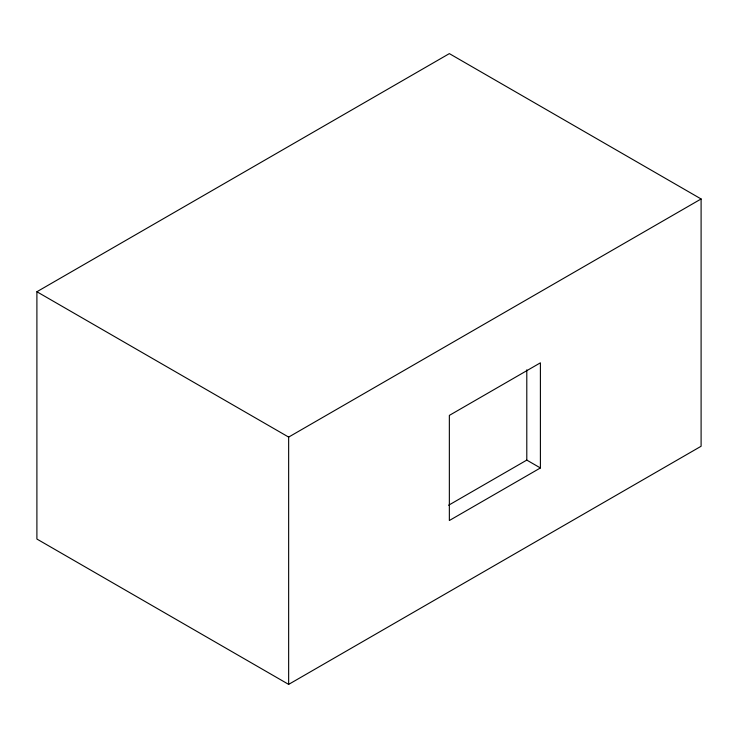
<?xml version="1.0" encoding="UTF-8"?>
<svg xmlns="http://www.w3.org/2000/svg" width="738" height="738" viewBox="0 0 738 738"><rect width="100%" height="100%" fill="white"/><g stroke="black" fill="none" stroke-linecap="round" stroke-linejoin="round"><path stroke-width="1.11" d="M36.9 291.741L449.35 53.616L701.1 198.965L701.1 446.259L288.65 684.384L36.9 539.035L36.9 291.741L288.65 437.09L701.1 198.965M448.612 505.235L526.794 460.097L540.4 467.957L540.4 362.828L449.35 415.393L449.35 520.521L540.4 467.957M526.794 369.83L526.794 460.097M288.65 437.09L288.65 684.384"/></g></svg>
